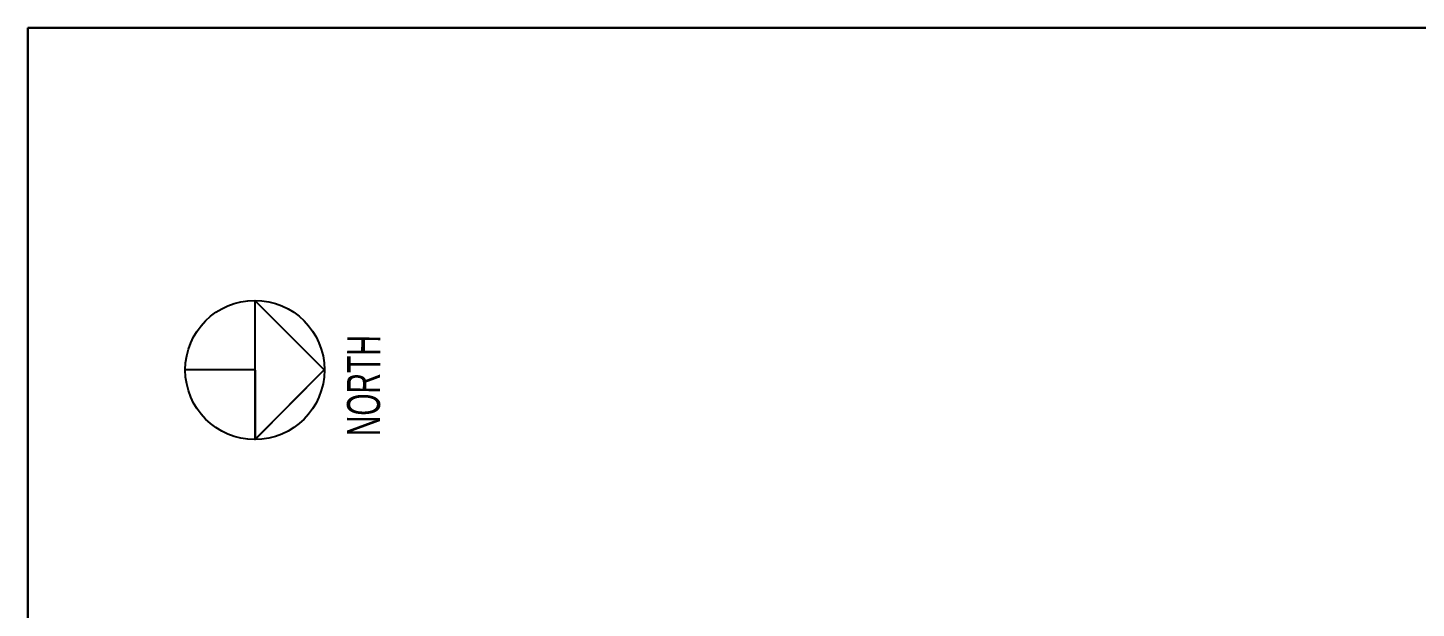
# Model space of a CAD drawing. Header units: inches. Extents: x 26998 to 46838, y -509 to 4343.
# Drawn here: x 37995.35 to 38022.86, y 959.18 to 970.68 of the extents above; entities that cross this region are included whole.
import ezdxf

# ---------------------------------------------------------------- set-up
doc = ezdxf.new("R2010")
doc.units = ezdxf.units.IN
doc.header["$LTSCALE"] = 0.5
doc.header["$MEASUREMENT"] = 0
doc.layers.add('A-TEXTOS', color=2, linetype='Continuous')
doc.layers.add('NUEVO DIBUJO', color=2, linetype='Continuous')
doc.styles.get("Standard").update_dxf_attribs({"font": 'romans.shx', "width": 0.75})

msp = doc.modelspace()

# ---------------------------------------------------------------- linework, layer by layer
at = {"color": 0}
for p, q in [((38056.4845968, 970.6833617), (37995.3547636, 970.6833617)), ((37995.3547636, 970.6833617), (38057.1833403, 970.6833617)), ((37995.3547636, 970.6833617), (37995.3547636, 927.6091075)), ((38057.1833403, 970.6833617), (37995.3547636, 970.6833617)), ((37999.8496549, 965.2813035), (37999.8561231, 962.5241481)), ((37999.8496549, 965.2813035), (38001.2282326, 963.9027258)), ((37998.4775153, 963.9027258), (37998.4775153, 963.9027258)), ((37999.8561231, 962.5241481), (38001.2282326, 963.9027258)), ((38001.2347008, 963.9027258), (38001.2347008, 963.9027258))]:
    msp.add_line(p, q, dxfattribs=at)
at = {"color": 2, "linetype": 'ByBlock'}
for points in [[(37999.8496549, 965.2813035), (37999.852874, 962.5241442), (38001.2282326, 963.9027258), (37999.8496549, 965.2812887)], [(37999.8496549, 963.9027258), (37998.4742924, 963.9027258)]]:
    msp.add_lwpolyline(points, dxfattribs=at)
msp.add_circle((37999.852874, 963.9027258), 1.3785816, dxfattribs=at)
at = {"layer": 'NUEVO DIBUJO', "color": 2}
msp.add_lwpolyline([(37995.3547636, 970.6833617), (38057.1833403, 970.6833617), (38057.1833403, 927.6091075), (37995.3547636, 927.6091075)], close=True, dxfattribs=at)

# ---------------------------------------------------------------- texts
at = {"layer": 'A-TEXTOS', "insert": (38001.6753792, 962.5933221), "char_height": 0.654833408, "attachment_point": 1, "rotation": 89.79899697}
msp.add_mtext_dynamic_manual_height_columns('{\\fArial Narrow|b0|i0|c0|p34;NORTH}', width=2.450617756, gutter_width=3.274167, heights=[0], dxfattribs=at)

doc.saveas('drawing.dxf')
